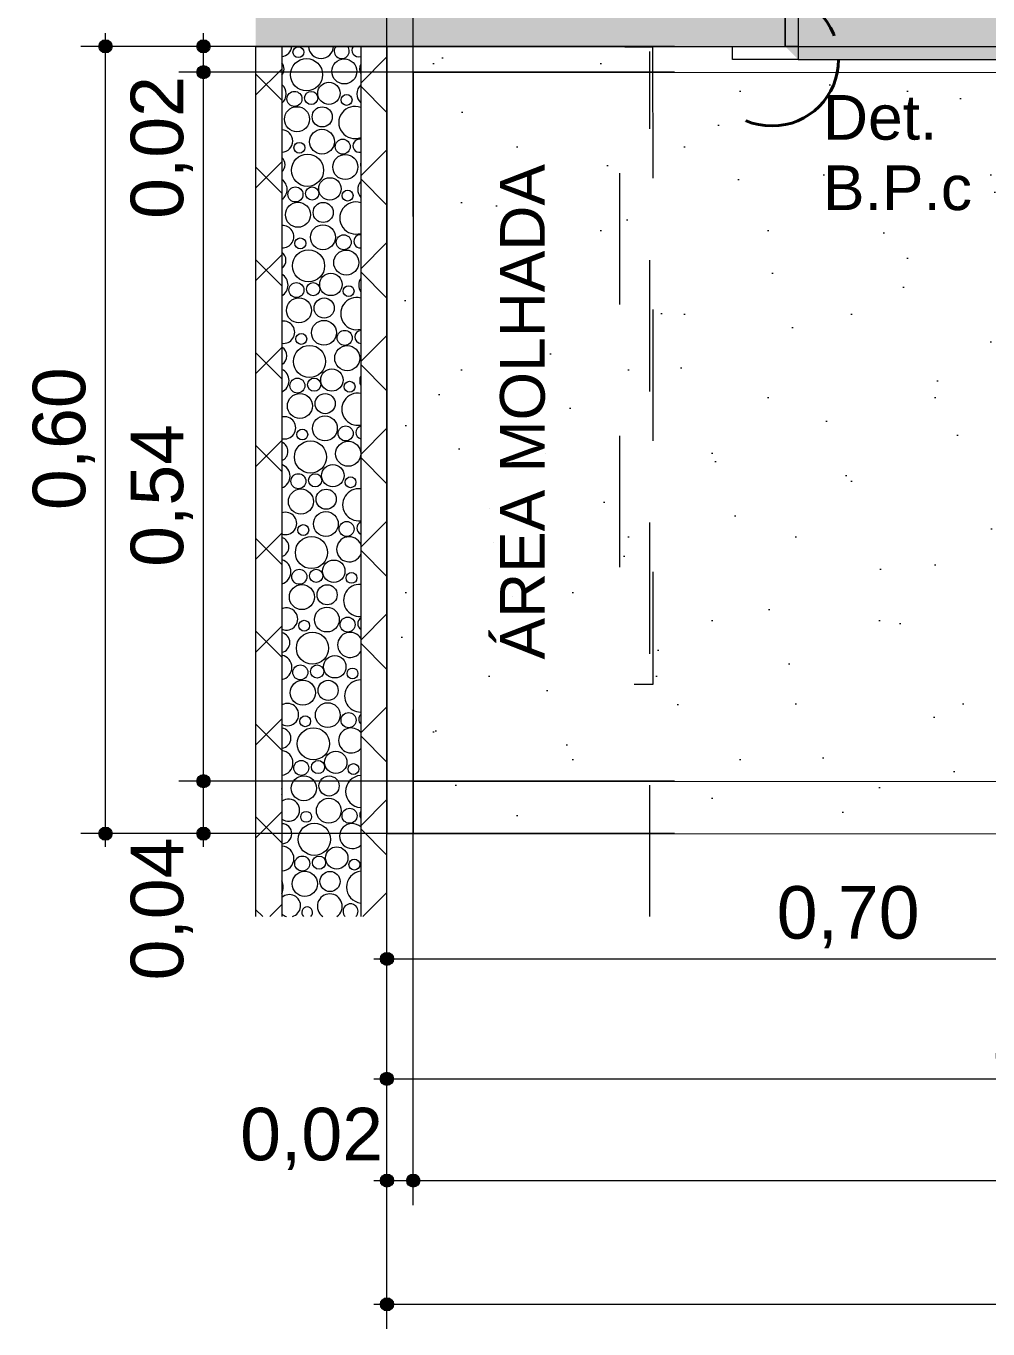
# Model space of a CAD drawing. Header units: metres. Extents: x -1.1 to 45.1, y -1 to 1.8.
# Drawn here: x 15.267 to 15.999, y -0.992 to 0.001 of the extents above; entities that cross this region are included whole.
import ezdxf

# ---------------------------------------------------------------- set-up
doc = ezdxf.new("R2010")
doc.units = ezdxf.units.M
doc.header["$MEASUREMENT"] = 0
doc.linetypes.add('Dashed', pattern=[0.028, 0.018, -0.01])
doc.linetypes.add('Double Dashed', pattern=[0.0325, 0.02, -0.005, 0.0025, -0.005])
for name, color, linetype, lineweight, true_color in [('0_Caneta_No__12', 7, 'Continuous', 0, 0x030303), ('COTAS DETALHAMENTO.EXEC_Caneta_No__167', 7, 'Continuous', 0, 0x0035d5), ('COTAS DETALHAMENTO.EXEC_Caneta_No__24', 7, 'Continuous', 40, 0x851f10), ('COTAS DETALHAMENTO.EXEC_Caneta_No__27', 7, 'Continuous', 0, 0xbd2d17), ('COTAS DETALHAMENTO.EXEC_Caneta_No__97', 7, 'Continuous', 13, 0x6b6b6b), ('EIXO HIDRÁULICO - Executivo.EXEC_Caneta_No__167', 7, 'Continuous', 0, 0x0035d5), ('LOUCAS-METAIS.ARQ_Caneta_No__13', 7, 'Continuous', 0, 0xaaaaaa), ('LOUCAS-METAIS.ARQ_Caneta_No__16', 7, 'Continuous', 0, 0xc9c9c9), ('PAREDE CONSTRUIR_Caneta_No__9', 7, 'Continuous', 9, 0x020202), ('PAREDE CONSTRUIR_Caneta_No__96', 7, 'Continuous', 0, 0xb6b6b6)]:
    doc.layers.add(name, color=color, linetype=linetype, lineweight=lineweight, true_color=true_color)
doc.layers.add('COTAS DETALHAMENTO.EXEC', color=7, linetype='Continuous')
for name, color, linetype, lineweight in [('PAREDE CONSTRUIR_Caneta_No__10', 7, 'Continuous', 5), ('PAREDE CONSTRUIR_Caneta_No__241', 7, 'Continuous', 13), ('PAREDE CONSTRUIR_Caneta_No__255', 255, 'Continuous', 0), ('PAREDE CONSTRUIR_Caneta_No__83', 84, 'Continuous', 0), ('PAREDE CONSTRUIR_Caneta_No__91', 255, 'Continuous', 0)]:
    doc.layers.add(name, color=color, linetype=linetype, lineweight=lineweight)
doc.styles.add('GENERATED_STYLE_1', font='arial.ttf')
doc.dimstyles.new('GENERATED_STYLE__20', dxfattribs={"dimtxt": 0.18, "dimasz": 0.03648, "dimexe": 0.18, "dimexo": 0.0625, "dimgap": 0, "dimtad": 0, "dimtih": 1, "dimtoh": 1, "dimdec": 4, "dimzin": 0, "dimdsep": 46, "dimcen": 0.09, "dimadec": 0, "dimazin": 0, "dimtfac": 1, "dimtdec": 4, "dimtmove": 0, "dimatfit": 3, "dimldrblk": 'ARROWHEAD_11', "dimfxl": 0, "dimtolj": 1, "dimtzin": 0, "dimarcsym": 0})
doc.dimstyles.new('GENERATED_STYLE__21', dxfattribs={"dimtxt": 0.04, "dimasz": 0.019, "dimexe": 0.18, "dimexo": 0.3585, "dimgap": 0, "dimtad": 1, "dimzin": 0, "dimdsep": 46, "dimtxsty": 'GENERATED_STYLE_1', "dimblk": 'ARROWHEAD_11', "dimblk1": 'ARROWHEAD_11', "dimblk2": 'ARROWHEAD_11', "dimcen": 0.09, "dimclrd": 256, "dimclre": 256, "dimclrt": 256, "dimadec": 0, "dimazin": 0, "dimtfac": 1, "dimtdec": 4, "dimtmove": 0, "dimatfit": 3, "dimfxl": 0, "dimtolj": 1, "dimtzin": 0, "dimarcsym": 0})
doc.dimstyles.new('GENERATED_STYLE__22', dxfattribs={"dimtxt": 0.04, "dimasz": 0.019, "dimexe": 0.18, "dimexo": 0.3585, "dimgap": 0, "dimtad": 1, "dimtih": 1, "dimtoh": 1, "dimzin": 0, "dimdsep": 46, "dimtxsty": 'GENERATED_STYLE_1', "dimblk": 'ARROWHEAD_11', "dimblk1": 'ARROWHEAD_11', "dimblk2": 'ARROWHEAD_11', "dimcen": 0.09, "dimclrd": 256, "dimclre": 256, "dimclrt": 256, "dimadec": 0, "dimazin": 0, "dimtfac": 1, "dimtdec": 4, "dimtmove": 0, "dimatfit": 3, "dimfxl": 0, "dimtolj": 1, "dimtzin": 0, "dimarcsym": 0})
doc.dimstyles.new('GENERATED_STYLE__23', dxfattribs={"dimtxt": 0.04, "dimasz": 0.019, "dimexe": 0.18, "dimexo": 0.1, "dimgap": 0, "dimtad": 1, "dimtih": 1, "dimtoh": 1, "dimzin": 0, "dimdsep": 46, "dimtxsty": 'GENERATED_STYLE_1', "dimblk": 'ARROWHEAD_11', "dimblk1": 'ARROWHEAD_11', "dimblk2": 'ARROWHEAD_11', "dimcen": 0.09, "dimclrd": 256, "dimclre": 256, "dimclrt": 256, "dimadec": 0, "dimazin": 0, "dimtfac": 1, "dimtdec": 4, "dimtmove": 0, "dimatfit": 3, "dimfxl": 0, "dimtolj": 1, "dimtzin": 0, "dimarcsym": 0})
pattern_1 = [(45, (16.616563, -0.715823), (-0.0353553, 0.0353553), []), (135, (16.616563, -0.715823), (0.0353553, 0.0353553), [])]
pattern_2 = [(45, (16.61656, -0.51582), (-0.0636396, 0.0636396), [0, -0.06, 0, -0.09]), (110, (16.81656, -0.51582), (0.0845723, 0.030782), [0, -0.044, 0, -0.076])]

# ---------------------------------------------------------------- blocks, each defined once
blk = doc.blocks.new('*X99', base_point=(16.61656, -0.71582))
at = {"layer": 'PAREDE CONSTRUIR_Caneta_No__96', "color": 253, "linetype": 'Continuous', "lineweight": 0, "true_color": 0xb6b6b6}
for centre, radius in [((15.47427, -0.01935), 0.00414), ((15.48051, -0.03648), 0.01224), ((15.50922, -0.03399), 0.00954), ((15.47129, -0.05492), 0.00572), ((15.48406, -0.05421), 0.00501), ((15.49753, -0.05066), 0.00851), ((15.51101, -0.05575), 0.00414), ((15.47322, -0.07039), 0.00954), ((15.49243, -0.06862), 0.00767), ((15.49223, -0.0875), 0.00946), ((15.47501, -0.09215), 0.00414), ((15.50803, -0.09132), 0.00572), ((15.48125, -0.10928), 0.01224), ((15.50997, -0.10679), 0.00954), ((15.49827, -0.12346), 0.00851), ((15.47203, -0.12772), 0.00572), ((15.4848, -0.12701), 0.00501), ((15.51175, -0.12855), 0.00414), ((15.47397, -0.14319), 0.00954), ((15.49317, -0.14142), 0.00767), ((15.49297, -0.1603), 0.00946), ((15.50878, -0.16412), 0.00572), ((15.47575, -0.16495), 0.00414), ((15.482, -0.18208), 0.01224), ((15.51071, -0.17959), 0.00954), ((15.49902, -0.19626), 0.00851), ((15.47278, -0.20052), 0.00572), ((15.48554, -0.19981), 0.00501), ((15.51249, -0.20135), 0.00414), ((15.47471, -0.21598), 0.00954), ((15.49391, -0.21422), 0.00767), ((15.49371, -0.23309), 0.00946), ((15.47649, -0.23774), 0.00414), ((15.50952, -0.23692), 0.00572), ((15.48274, -0.25488), 0.01224), ((15.51145, -0.25238), 0.00954), ((15.47352, -0.27331), 0.00572), ((15.48628, -0.27261), 0.00501), ((15.49976, -0.26906), 0.00851), ((15.51323, -0.27414), 0.00414), ((15.47545, -0.28878), 0.00954), ((15.49466, -0.28702), 0.00767), ((15.49445, -0.30589), 0.00946), ((15.47723, -0.31054), 0.00414), ((15.51026, -0.30971), 0.00572), ((15.48348, -0.32767), 0.01224), ((15.51219, -0.32518), 0.00954), ((15.5005, -0.34186), 0.00851), ((15.47426, -0.34611), 0.00572), ((15.48702, -0.3454), 0.00501), ((15.51397, -0.34694), 0.00414), ((15.47619, -0.36158), 0.00954), ((15.4954, -0.35982), 0.00767), ((15.49519, -0.37869), 0.00946), ((15.511, -0.38251), 0.00572), ((15.47797, -0.38334), 0.00414), ((15.48422, -0.40047), 0.01224), ((15.50124, -0.41466), 0.00851), ((15.475, -0.41891), 0.00572), ((15.48777, -0.4182), 0.00501), ((15.51471, -0.41974), 0.00414), ((15.47693, -0.43438), 0.00954), ((15.49614, -0.43262), 0.00767), ((15.49594, -0.45149), 0.00946), ((15.47871, -0.45614), 0.00414), ((15.51174, -0.45531), 0.00572), ((15.48496, -0.47327), 0.01224), ((15.47574, -0.49171), 0.00572), ((15.48851, -0.491), 0.00501), ((15.50198, -0.48745), 0.00851), ((15.51546, -0.49254), 0.00414), ((15.47767, -0.50718), 0.00954), ((15.49688, -0.50542), 0.00767), ((15.49668, -0.52429), 0.00946), ((15.47946, -0.52894), 0.00414), ((15.51248, -0.52811), 0.00572), ((15.4857, -0.54607), 0.01224), ((15.50272, -0.56025), 0.00851), ((15.47648, -0.56451), 0.00572), ((15.48925, -0.5638), 0.00501), ((15.5162, -0.56534), 0.00414), ((15.47842, -0.57998), 0.00954), ((15.49762, -0.57821), 0.00767), ((15.49742, -0.59709), 0.00946), ((15.51322, -0.60091), 0.00572), ((15.4802, -0.60174), 0.00414), ((15.48644, -0.61887), 0.01224), ((15.50346, -0.63305), 0.00851), ((15.47722, -0.63731), 0.00572), ((15.48999, -0.6366), 0.00501), ((15.51694, -0.63814), 0.00414), ((15.47916, -0.65278), 0.00954), ((15.49836, -0.65101), 0.00767)]:
    blk.add_circle(centre, radius, dxfattribs=at)
for centre, radius, start, end in [((15.46079, -0.01426), 0.00851, 276.28226, 355.78285), ((15.49149, -0.0147), 0.00946, 181.16442, 358.83558), ((15.50729, -0.01852), 0.00572, 140.59817, 39.40183), ((15.52006, -0.01781), 0.00501, 144.38675, 289.38382), ((15.45569, -0.03222), 0.00767, 321.84462, 38.15538), ((15.52843, -0.03222), 0.00767, 151.00286, 208.99714), ((15.45549, -0.0511), 0.00946, 311.22824, 48.77176), ((15.52823, -0.0511), 0.00946, 133.43794, 226.56206), ((15.51725, -0.07288), 0.01224, 68.59105, 291.40895), ((15.46153, -0.08706), 0.00851, 271.27747, 88.72253), ((15.5208, -0.09061), 0.00501, 79.39565, 280.60435), ((15.45643, -0.10502), 0.00767, 313.60426, 46.39574), ((15.52917, -0.10502), 0.00767, 166.24197, 193.75803), ((15.45623, -0.1239), 0.00946, 305.49909, 54.50091), ((15.52897, -0.1239), 0.00946, 139.99059, 220.00941), ((15.518, -0.14568), 0.01224, 72.27475, 287.72525), ((15.46227, -0.15986), 0.00851, 266.28243, 93.71757), ((15.52154, -0.16341), 0.00501, 87.92789, 272.07211), ((15.45717, -0.17782), 0.00767, 306.3708, 53.6292), ((15.45697, -0.19669), 0.00946, 300.15359, 59.84641), ((15.52971, -0.19669), 0.00946, 147.59799, 212.40201), ((15.51874, -0.21848), 0.01224, 75.88414, 284.11586), ((15.46302, -0.23266), 0.00851, 261.25884, 98.74116), ((15.52228, -0.23621), 0.00501, 96.41399, 263.58601), ((15.45791, -0.25062), 0.00767, 299.7584, 60.2416), ((15.45771, -0.26949), 0.00946, 295.08419, 64.91581), ((15.53045, -0.26949), 0.00946, 157.32098, 202.67902), ((15.51948, -0.29127), 0.01224, 79.43715, 280.56285), ((15.46376, -0.30546), 0.00851, 256.16637, 103.83363), ((15.52302, -0.309), 0.00501, 105.04516, 254.95484), ((15.45866, -0.32342), 0.00767, 293.55811, 66.44189), ((15.45845, -0.34229), 0.00946, 290.21716, 69.78284), ((15.52022, -0.36407), 0.01224, 82.94947, 277.05053), ((15.4645, -0.37826), 0.00851, 250.95954, 109.04046), ((15.52377, -0.3818), 0.00501, 114.04468, 245.95532), ((15.4594, -0.39622), 0.00767, 287.63873, 72.36127), ((15.51293, -0.39798), 0.00954, 22.89181, 337.10819), ((15.45919, -0.41509), 0.00946, 285.49825, 74.50175), ((15.52096, -0.43687), 0.01224, 86.43532, 273.56468), ((15.46524, -0.45106), 0.00851, 245.5834, 114.4166), ((15.52451, -0.4546), 0.00501, 123.7326, 236.2674), ((15.46014, -0.46902), 0.00767, 281.9085, 78.0915), ((15.51367, -0.47078), 0.00954, 32.48598, 327.51402), ((15.45994, -0.48789), 0.00946, 280.88502, 79.11498), ((15.5217, -0.50967), 0.01224, 89.90799, 270.09201), ((15.46598, -0.52385), 0.00851, 239.96686, 120.03314), ((15.52525, -0.5274), 0.00501, 134.68322, 225.31678), ((15.46088, -0.54181), 0.00767, 276.29713, 83.70287), ((15.51442, -0.54358), 0.00954, 40.02135, 319.97865), ((15.46068, -0.56069), 0.00946, 276.34232, 83.65768), ((15.52244, -0.58247), 0.01224, 93.38032, 266.61968), ((15.4497, -0.58247), 0.01224, 349.05035, 10.94965), ((15.46672, -0.59665), 0.00851, 234.01076, 125.98924), ((15.52599, -0.6002), 0.00501, 148.32663, 211.67337), ((15.46162, -0.61461), 0.00767, 270.746, 89.254), ((15.51516, -0.61638), 0.00954, 46.52115, 313.47885), ((15.46142, -0.63349), 0.00946, 271.8394, 88.1606), ((15.52319, -0.65527), 0.01224, 96.86515, 263.13485), ((15.45044, -0.65527), 0.01224, 337.10584, 22.89416), ((15.46746, -0.66945), 0.00851, 285.12241, 132.43597), ((15.49816, -0.66988), 0.00946, 304.66708, 235.33292), ((15.48094, -0.67454), 0.00414, 310.77897, 229.22103), ((15.51397, -0.67371), 0.00572, 316.15852, 223.84148), ((15.46746, -0.66945), 0.00851, 227.56403, 254.87759)]:
    blk.add_arc(centre, radius, start, end, dxfattribs=at)
blk = doc.blocks.new('*D103', base_point=(16.61656, -0.71582))
at = {"layer": 'COTAS DETALHAMENTO.EXEC_Caneta_No__27', "linetype": 'Continuous', "lineweight": 0, "true_color": 0xbd2d17}
for points in [[(15.53662, -0.80132), (15.537, -0.80323), (15.53808, -0.80485), (15.53971, -0.80594), (15.54162, -0.80632), (15.54353, -0.80594), (15.54516, -0.80485), (15.54624, -0.80323), (15.54662, -0.80132), (15.54624, -0.7994), (15.54516, -0.79778), (15.54353, -0.7967), (15.54162, -0.79632), (15.53971, -0.7967), (15.53808, -0.79778), (15.537, -0.7994)], [(16.56147, -0.80132), (16.56185, -0.80323), (16.56293, -0.80485), (16.56455, -0.80594), (16.56647, -0.80632), (16.56838, -0.80594), (16.57, -0.80485), (16.57109, -0.80323), (16.57147, -0.80132), (16.57109, -0.7994), (16.57, -0.79778), (16.56838, -0.7967), (16.56647, -0.79632), (16.56455, -0.7967), (16.56293, -0.79778), (16.56185, -0.7994)]]:
    blk.add_hatch(color=22, dxfattribs=at).paths.add_polyline_path(points)
at = {"layer": 'COTAS DETALHAMENTO.EXEC_Caneta_No__27', "color": 22, "linetype": 'Continuous', "lineweight": 0, "true_color": 0xbd2d17}
for p, q in [((15.54162, -0.79632), (15.54162, -0.44282)), ((16.56647, -0.79632), (16.56647, -0.44282)), ((15.53162, -0.80132), (15.53662, -0.80132)), ((15.54662, -0.80132), (16.56147, -0.80132)), ((16.57147, -0.80132), (16.57647, -0.80132)), ((15.54162, -0.82007), (15.54162, -0.80632)), ((16.56647, -0.82007), (16.56647, -0.80632))]:
    blk.add_line(p, q, dxfattribs=at)
for centre in [(15.54162, -0.80132), (16.56647, -0.80132)]:
    blk.add_circle(centre, 0.005, dxfattribs=at)
at = {"layer": 'COTAS DETALHAMENTO.EXEC_Caneta_No__27', "color": 22, "lineweight": 0, "true_color": 0xbd2d17, "insert": (16.00066, -0.79332), "char_height": 0.04, "attachment_point": 7, "style": 'GENERATED_STYLE_1'}
blk.add_mtext('\\A1;{\\pql;\\fArial|b0|i0|c0|p0;\\W1.000000;1,02}', dxfattribs=at)
blk = doc.blocks.new('ARROWHEAD_11')
at = {"color": 0, "linetype": 'Continuous', "lineweight": 0}
blk.add_line((0, 0), (-1, 0), dxfattribs=at)
at = {"color": 0, "linetype": 'Continuous', "lineweight": 0, "const_width": 0.25, "flags": 128}
blk.add_lwpolyline([(-0.125, 0, 1), (0.125, 0, 1)], format="xyb", close=True, dxfattribs=at)
blk = doc.blocks.new('*D104', base_point=(16.61656, -0.71582))
at = {"layer": 'COTAS DETALHAMENTO.EXEC_Caneta_No__27', "linetype": 'Continuous', "lineweight": 0, "true_color": 0xbd2d17}
for points in [[(15.53672, 0.21401), (15.5371, 0.2121), (15.53819, 0.21047), (15.53981, 0.20939), (15.54172, 0.20901), (15.54364, 0.20939), (15.54526, 0.21047), (15.54634, 0.2121), (15.54672, 0.21401), (15.54634, 0.21592), (15.54526, 0.21755), (15.54364, 0.21863), (15.54172, 0.21901), (15.53981, 0.21863), (15.53819, 0.21755), (15.5371, 0.21592)], [(15.55672, 0.21401), (15.5571, 0.2121), (15.55819, 0.21047), (15.55981, 0.20939), (15.56172, 0.20901), (15.56364, 0.20939), (15.56526, 0.21047), (15.56634, 0.2121), (15.56672, 0.21401), (15.56634, 0.21592), (15.56526, 0.21755), (15.56364, 0.21863), (15.56172, 0.21901), (15.55981, 0.21863), (15.55819, 0.21755), (15.5571, 0.21592)]]:
    blk.add_hatch(color=22, dxfattribs=at).paths.add_polyline_path(points)
at = {"layer": 'COTAS DETALHAMENTO.EXEC_Caneta_No__27', "color": 22, "linetype": 'Continuous', "lineweight": 0, "true_color": 0xbd2d17}
for p, q in [((15.54172, 0.21901), (15.54172, 0.23276)), ((15.56172, 0.21901), (15.56172, 0.23276)), ((15.53172, 0.21401), (15.53672, 0.21401)), ((15.54172, -0.14449), (15.54172, 0.20901)), ((15.54672, 0.21401), (15.55672, 0.21401)), ((15.56172, -0.14449), (15.56172, 0.20901))]:
    blk.add_line(p, q, dxfattribs=at)
for centre in [(15.54172, 0.21401), (15.56172, 0.21401)]:
    blk.add_circle(centre, 0.005, dxfattribs=at)
at = {"layer": 'COTAS DETALHAMENTO.EXEC_Caneta_No__27', "color": 22, "lineweight": 0, "true_color": 0xbd2d17, "insert": (15.42995, 0.22201), "char_height": 0.04, "attachment_point": 7, "style": 'GENERATED_STYLE_1'}
blk.add_mtext('\\A1;{\\pql;\\fArial|b0|i0|c0|p0;\\W1.000000;0,02}', dxfattribs=at)
blk = doc.blocks.new('*D105', base_point=(16.61656, -0.71582))
at = {"layer": 'COTAS DETALHAMENTO.EXEC_Caneta_No__27', "linetype": 'Continuous', "lineweight": 0, "true_color": 0xbd2d17}
for points in [[(15.55672, 0.21401), (15.5571, 0.2121), (15.55819, 0.21047), (15.55981, 0.20939), (15.56172, 0.20901), (15.56364, 0.20939), (15.56526, 0.21047), (15.56634, 0.2121), (15.56672, 0.21401), (15.56634, 0.21592), (15.56526, 0.21755), (15.56364, 0.21863), (15.56172, 0.21901), (15.55981, 0.21863), (15.55819, 0.21755), (15.5571, 0.21592)], [(17.56633, 0.21401), (17.56671, 0.2121), (17.56779, 0.21047), (17.56941, 0.20939), (17.57133, 0.20901), (17.57324, 0.20939), (17.57486, 0.21047), (17.57594, 0.2121), (17.57633, 0.21401), (17.57594, 0.21592), (17.57486, 0.21755), (17.57324, 0.21863), (17.57133, 0.21901), (17.56941, 0.21863), (17.56779, 0.21755), (17.56671, 0.21592)]]:
    blk.add_hatch(color=22, dxfattribs=at).paths.add_polyline_path(points)
at = {"layer": 'COTAS DETALHAMENTO.EXEC_Caneta_No__27', "color": 22, "linetype": 'Continuous', "lineweight": 0, "true_color": 0xbd2d17}
for p, q in [((15.56172, 0.21901), (15.56172, 0.23276)), ((17.57133, 0.21901), (17.57133, 0.23276)), ((15.56172, -0.14449), (15.56172, 0.20901)), ((15.56672, 0.21401), (17.56633, 0.21401)), ((17.57133, -0.14449), (17.57133, 0.20901))]:
    blk.add_line(p, q, dxfattribs=at)
for centre in [(15.56172, 0.21401), (17.57133, 0.21401)]:
    blk.add_circle(centre, 0.005, dxfattribs=at)
at = {"layer": 'COTAS DETALHAMENTO.EXEC_Caneta_No__27', "color": 22, "lineweight": 0, "true_color": 0xbd2d17, "char_height": 0.04, "attachment_point": 7, "style": 'GENERATED_STYLE_1'}
for s, insert in [('\\A1;{\\pql;\\fArial|b0|i0|c0|p0;\\W1.000000;2,01}', (16.45976, 0.22201)), ('\\A1;{\\pql;\\fArial|b0|i0|c0|p0;\\W1.000000;0,02}', (17.45956, 0.22201))]:
    blk.add_mtext(s, dxfattribs=dict(at, insert=insert))
blk = doc.blocks.new('*D107', base_point=(16.61656, -0.71582))
at = {"layer": 'COTAS DETALHAMENTO.EXEC_Caneta_No__27', "linetype": 'Continuous', "lineweight": 0, "true_color": 0xbd2d17}
for points in [[(15.53672, 0.28563), (15.5371, 0.28371), (15.53819, 0.28209), (15.53981, 0.28101), (15.54172, 0.28063), (15.54364, 0.28101), (15.54526, 0.28209), (15.54634, 0.28371), (15.54672, 0.28563), (15.54634, 0.28754), (15.54526, 0.28916), (15.54364, 0.29025), (15.54172, 0.29063), (15.53981, 0.29025), (15.53819, 0.28916), (15.5371, 0.28754)], [(17.5864, 0.28563), (17.58678, 0.28371), (17.58787, 0.28209), (17.58949, 0.28101), (17.5914, 0.28063), (17.59332, 0.28101), (17.59494, 0.28209), (17.59602, 0.28371), (17.5964, 0.28563), (17.59602, 0.28754), (17.59494, 0.28916), (17.59332, 0.29025), (17.5914, 0.29063), (17.58949, 0.29025), (17.58787, 0.28916), (17.58678, 0.28754)]]:
    blk.add_hatch(color=22, dxfattribs=at).paths.add_polyline_path(points)
at = {"layer": 'COTAS DETALHAMENTO.EXEC_Caneta_No__27', "color": 22, "linetype": 'Continuous', "lineweight": 0, "true_color": 0xbd2d17}
for p, q in [((15.54172, 0.29063), (15.54172, 0.30438)), ((17.5914, 0.29063), (17.5914, 0.30438)), ((15.53172, 0.28563), (15.53672, 0.28563)), ((15.54172, -0.07287), (15.54172, 0.28063)), ((15.54672, 0.28563), (17.5864, 0.28563)), ((17.5914, -0.07287), (17.5914, 0.28063)), ((17.5964, 0.28563), (17.6014, 0.28563))]:
    blk.add_line(p, q, dxfattribs=at)
for centre in [(15.54172, 0.28563), (17.5914, 0.28563)]:
    blk.add_circle(centre, 0.005, dxfattribs=at)
at = {"layer": 'COTAS DETALHAMENTO.EXEC_Caneta_No__27', "color": 22, "lineweight": 0, "true_color": 0xbd2d17, "insert": (16.51318, 0.29363), "char_height": 0.04, "attachment_point": 7, "style": 'GENERATED_STYLE_1'}
blk.add_mtext('\\A1;{\\pql;\\fArial|b0|i0|c0|p0;\\W1.000000;2,05}', dxfattribs=at)
blk = doc.blocks.new('*D108', base_point=(16.61656, -0.71582))
at = {"layer": 'COTAS DETALHAMENTO.EXEC_Caneta_No__27', "linetype": 'Continuous', "lineweight": 0, "true_color": 0xbd2d17}
for points in [[(15.39703, -0.57454), (15.39741, -0.57645), (15.39849, -0.57808), (15.40012, -0.57916), (15.40203, -0.57954), (15.40394, -0.57916), (15.40556, -0.57808), (15.40665, -0.57645), (15.40703, -0.57454), (15.40665, -0.57263), (15.40556, -0.571), (15.40394, -0.56992), (15.40203, -0.56954), (15.40012, -0.56992), (15.39849, -0.571), (15.39741, -0.57263)], [(15.39703, -0.61454), (15.39741, -0.61645), (15.39849, -0.61808), (15.40012, -0.61916), (15.40203, -0.61954), (15.40394, -0.61916), (15.40556, -0.61808), (15.40665, -0.61645), (15.40703, -0.61454), (15.40665, -0.61263), (15.40556, -0.611), (15.40394, -0.60992), (15.40203, -0.60954), (15.40012, -0.60992), (15.39849, -0.611), (15.39741, -0.61263)]]:
    blk.add_hatch(color=22, dxfattribs=at).paths.add_polyline_path(points)
at = {"layer": 'COTAS DETALHAMENTO.EXEC_Caneta_No__27', "color": 22, "linetype": 'Continuous', "lineweight": 0, "true_color": 0xbd2d17}
for p, q in [((15.39703, -0.57454), (15.38328, -0.57454)), ((15.76053, -0.57454), (15.40703, -0.57454)), ((15.40203, -0.60954), (15.40203, -0.57954)), ((15.39703, -0.61454), (15.38328, -0.61454)), ((15.76053, -0.61454), (15.40703, -0.61454)), ((15.40203, -0.62454), (15.40203, -0.61954))]:
    blk.add_line(p, q, dxfattribs=at)
for centre in [(15.40203, -0.57454), (15.40203, -0.61454)]:
    blk.add_circle(centre, 0.005, dxfattribs=at)
at = {"layer": 'COTAS DETALHAMENTO.EXEC_Caneta_No__27', "color": 22, "lineweight": 0, "true_color": 0xbd2d17, "insert": (15.39403, -0.72631), "char_height": 0.04, "attachment_point": 7, "rotation": 90, "style": 'GENERATED_STYLE_1'}
blk.add_mtext('\\A1;{\\pql;\\fArial|b0|i0|c0|p0;\\W1.000000;0,04}', dxfattribs=at)
blk = doc.blocks.new('*D109', base_point=(16.61656, -0.71582))
at = {"layer": 'COTAS DETALHAMENTO.EXEC_Caneta_No__27', "linetype": 'Continuous', "lineweight": 0, "true_color": 0xbd2d17}
for points in [[(15.39703, -0.03454), (15.39741, -0.03645), (15.39849, -0.03808), (15.40012, -0.03916), (15.40203, -0.03954), (15.40394, -0.03916), (15.40556, -0.03808), (15.40665, -0.03645), (15.40703, -0.03454), (15.40665, -0.03263), (15.40556, -0.031), (15.40394, -0.02992), (15.40203, -0.02954), (15.40012, -0.02992), (15.39849, -0.031), (15.39741, -0.03263)], [(15.39703, -0.57454), (15.39741, -0.57645), (15.39849, -0.57808), (15.40012, -0.57916), (15.40203, -0.57954), (15.40394, -0.57916), (15.40556, -0.57808), (15.40665, -0.57645), (15.40703, -0.57454), (15.40665, -0.57263), (15.40556, -0.571), (15.40394, -0.56992), (15.40203, -0.56954), (15.40012, -0.56992), (15.39849, -0.571), (15.39741, -0.57263)]]:
    blk.add_hatch(color=22, dxfattribs=at).paths.add_polyline_path(points)
at = {"layer": 'COTAS DETALHAMENTO.EXEC_Caneta_No__27', "color": 22, "linetype": 'Continuous', "lineweight": 0, "true_color": 0xbd2d17}
for p, q in [((15.39703, -0.03454), (15.38328, -0.03454)), ((15.40203, -0.56954), (15.40203, -0.03954)), ((15.76053, -0.03454), (15.40703, -0.03454)), ((15.39703, -0.57454), (15.38328, -0.57454)), ((15.76053, -0.57454), (15.40703, -0.57454))]:
    blk.add_line(p, q, dxfattribs=at)
for centre in [(15.40203, -0.03454), (15.40203, -0.57454)]:
    blk.add_circle(centre, 0.005, dxfattribs=at)
at = {"layer": 'COTAS DETALHAMENTO.EXEC_Caneta_No__27', "color": 22, "lineweight": 0, "true_color": 0xbd2d17, "char_height": 0.04, "attachment_point": 7, "rotation": 90, "style": 'GENERATED_STYLE_1'}
for s, insert in [('\\A1;{\\pql;\\fArial|b0|i0|c0|p0;\\W1.000000;0,02}', (15.39403, -0.14631)), ('\\A1;{\\pql;\\fArial|b0|i0|c0|p0;\\W1.000000;0,54}', (15.39403, -0.41131))]:
    blk.add_mtext(s, dxfattribs=dict(at, insert=insert))
blk = doc.blocks.new('*D110', base_point=(16.61656, -0.71582))
at = {"layer": 'COTAS DETALHAMENTO.EXEC_Caneta_No__27', "linetype": 'Continuous', "lineweight": 0, "true_color": 0xbd2d17}
for points in [[(15.39703, -0.01489), (15.39741, -0.0168), (15.39849, -0.01843), (15.40012, -0.01951), (15.40203, -0.01989), (15.40394, -0.01951), (15.40556, -0.01843), (15.40665, -0.0168), (15.40703, -0.01489), (15.40665, -0.01298), (15.40556, -0.01135), (15.40394, -0.01027), (15.40203, -0.00989), (15.40012, -0.01027), (15.39849, -0.01135), (15.39741, -0.01298)], [(15.39703, -0.03454), (15.39741, -0.03645), (15.39849, -0.03808), (15.40012, -0.03916), (15.40203, -0.03954), (15.40394, -0.03916), (15.40556, -0.03808), (15.40665, -0.03645), (15.40703, -0.03454), (15.40665, -0.03263), (15.40556, -0.031), (15.40394, -0.02992), (15.40203, -0.02954), (15.40012, -0.02992), (15.39849, -0.031), (15.39741, -0.03263)]]:
    blk.add_hatch(color=22, dxfattribs=at).paths.add_polyline_path(points)
at = {"layer": 'COTAS DETALHAMENTO.EXEC_Caneta_No__27', "color": 22, "linetype": 'Continuous', "lineweight": 0, "true_color": 0xbd2d17}
for p, q in [((15.40203, -0.00989), (15.40203, -0.00489)), ((15.39703, -0.01489), (15.38328, -0.01489)), ((15.76053, -0.01489), (15.40703, -0.01489)), ((15.40203, -0.02954), (15.40203, -0.01989)), ((15.39703, -0.03454), (15.38328, -0.03454)), ((15.76053, -0.03454), (15.40703, -0.03454))]:
    blk.add_line(p, q, dxfattribs=at)
for centre in [(15.40203, -0.01489), (15.40203, -0.03454)]:
    blk.add_circle(centre, 0.005, dxfattribs=at)
blk = doc.blocks.new('*D111', base_point=(16.61656, -0.71582))
at = {"layer": 'COTAS DETALHAMENTO.EXEC_Caneta_No__27', "linetype": 'Continuous', "lineweight": 0, "true_color": 0xbd2d17}
for points in [[(15.3225, -0.01489), (15.32288, -0.0168), (15.32396, -0.01843), (15.32559, -0.01951), (15.3275, -0.01989), (15.32941, -0.01951), (15.33104, -0.01843), (15.33212, -0.0168), (15.3325, -0.01489), (15.33212, -0.01298), (15.33104, -0.01135), (15.32941, -0.01027), (15.3275, -0.00989), (15.32559, -0.01027), (15.32396, -0.01135), (15.32288, -0.01298)], [(15.3225, -0.61454), (15.32288, -0.61645), (15.32396, -0.61808), (15.32559, -0.61916), (15.3275, -0.61954), (15.32941, -0.61916), (15.33104, -0.61808), (15.33212, -0.61645), (15.3325, -0.61454), (15.33212, -0.61263), (15.33104, -0.611), (15.32941, -0.60992), (15.3275, -0.60954), (15.32559, -0.60992), (15.32396, -0.611), (15.32288, -0.61263)]]:
    blk.add_hatch(color=22, dxfattribs=at).paths.add_polyline_path(points)
at = {"layer": 'COTAS DETALHAMENTO.EXEC_Caneta_No__27', "color": 22, "linetype": 'Continuous', "lineweight": 0, "true_color": 0xbd2d17}
for p, q in [((15.3275, -0.00989), (15.3275, -0.00489)), ((15.3225, -0.01489), (15.30875, -0.01489)), ((15.686, -0.01489), (15.3325, -0.01489)), ((15.3275, -0.60954), (15.3275, -0.01989)), ((15.3225, -0.61454), (15.30875, -0.61454)), ((15.686, -0.61454), (15.3325, -0.61454)), ((15.3275, -0.62454), (15.3275, -0.61954))]:
    blk.add_line(p, q, dxfattribs=at)
for centre in [(15.3275, -0.01489), (15.3275, -0.61454)]:
    blk.add_circle(centre, 0.005, dxfattribs=at)
at = {"layer": 'COTAS DETALHAMENTO.EXEC_Caneta_No__27', "color": 22, "lineweight": 0, "true_color": 0xbd2d17, "insert": (15.3195, -0.3681), "char_height": 0.04, "attachment_point": 7, "rotation": 90, "style": 'GENERATED_STYLE_1'}
blk.add_mtext('\\A1;{\\pql;\\fArial|b0|i0|c0|p0;\\W1.000000;0,60}', dxfattribs=at)
blk = doc.blocks.new('*D112', base_point=(16.61656, -0.71582))
at = {"layer": 'COTAS DETALHAMENTO.EXEC_Caneta_No__27', "linetype": 'Continuous', "lineweight": 0, "true_color": 0xbd2d17}
for points in [[(15.53672, -0.97303), (15.5371, -0.97494), (15.53819, -0.97656), (15.53981, -0.97765), (15.54172, -0.97803), (15.54364, -0.97765), (15.54526, -0.97656), (15.54634, -0.97494), (15.54672, -0.97303), (15.54634, -0.97111), (15.54526, -0.96949), (15.54364, -0.96841), (15.54172, -0.96803), (15.53981, -0.96841), (15.53819, -0.96949), (15.5371, -0.97111)], [(17.5863, -0.97303), (17.58668, -0.97494), (17.58777, -0.97656), (17.58939, -0.97765), (17.5913, -0.97803), (17.59321, -0.97765), (17.59484, -0.97656), (17.59592, -0.97494), (17.5963, -0.97303), (17.59592, -0.97111), (17.59484, -0.96949), (17.59321, -0.96841), (17.5913, -0.96803), (17.58939, -0.96841), (17.58777, -0.96949), (17.58668, -0.97111)]]:
    blk.add_hatch(color=22, dxfattribs=at).paths.add_polyline_path(points)
at = {"layer": 'COTAS DETALHAMENTO.EXEC_Caneta_No__27', "color": 22, "linetype": 'Continuous', "lineweight": 0, "true_color": 0xbd2d17}
for p, q in [((15.54172, -0.96803), (15.54172, -0.61453)), ((17.5913, -0.96803), (17.5913, -0.61453)), ((15.53172, -0.97303), (15.53672, -0.97303)), ((15.54172, -0.99178), (15.54172, -0.97803)), ((15.54672, -0.97303), (17.5863, -0.97303)), ((17.5913, -0.99178), (17.5913, -0.97803)), ((17.5963, -0.97303), (17.6013, -0.97303))]:
    blk.add_line(p, q, dxfattribs=at)
for centre in [(15.54172, -0.97303), (17.5913, -0.97303)]:
    blk.add_circle(centre, 0.005, dxfattribs=at)
at = {"layer": 'COTAS DETALHAMENTO.EXEC_Caneta_No__27', "color": 22, "lineweight": 0, "true_color": 0xbd2d17, "insert": (16.51313, -0.96503), "char_height": 0.04, "attachment_point": 7, "style": 'GENERATED_STYLE_1'}
blk.add_mtext('\\A1;{\\pql;\\fArial|b0|i0|c0|p0;\\W1.000000;2,05}', dxfattribs=at)
blk = doc.blocks.new('*D113', base_point=(16.61656, -0.71582))
at = {"layer": 'COTAS DETALHAMENTO.EXEC_Caneta_No__27', "linetype": 'Continuous', "lineweight": 0, "true_color": 0xbd2d17}
for points in [[(15.53672, -0.87879), (15.5371, -0.88071), (15.53819, -0.88233), (15.53981, -0.88341), (15.54172, -0.88379), (15.54364, -0.88341), (15.54526, -0.88233), (15.54634, -0.88071), (15.54672, -0.87879), (15.54634, -0.87688), (15.54526, -0.87526), (15.54364, -0.87417), (15.54172, -0.87379), (15.53981, -0.87417), (15.53819, -0.87526), (15.5371, -0.87688)], [(15.55672, -0.87879), (15.5571, -0.88071), (15.55819, -0.88233), (15.55981, -0.88341), (15.56172, -0.88379), (15.56364, -0.88341), (15.56526, -0.88233), (15.56634, -0.88071), (15.56672, -0.87879), (15.56634, -0.87688), (15.56526, -0.87526), (15.56364, -0.87417), (15.56172, -0.87379), (15.55981, -0.87417), (15.55819, -0.87526), (15.5571, -0.87688)]]:
    blk.add_hatch(color=22, dxfattribs=at).paths.add_polyline_path(points)
at = {"layer": 'COTAS DETALHAMENTO.EXEC_Caneta_No__27', "color": 22, "linetype": 'Continuous', "lineweight": 0, "true_color": 0xbd2d17}
for p, q in [((15.54172, -0.87379), (15.54172, -0.52029)), ((15.56172, -0.87379), (15.56172, -0.52029)), ((15.53172, -0.87879), (15.53672, -0.87879)), ((15.54672, -0.87879), (15.55672, -0.87879)), ((15.54172, -0.89754), (15.54172, -0.88379)), ((15.56172, -0.89754), (15.56172, -0.88379))]:
    blk.add_line(p, q, dxfattribs=at)
for centre in [(15.54172, -0.87879), (15.56172, -0.87879)]:
    blk.add_circle(centre, 0.005, dxfattribs=at)
at = {"layer": 'COTAS DETALHAMENTO.EXEC_Caneta_No__27', "color": 22, "lineweight": 0, "true_color": 0xbd2d17, "insert": (15.42995, -0.87079), "char_height": 0.04, "attachment_point": 7, "style": 'GENERATED_STYLE_1'}
blk.add_mtext('\\A1;{\\pql;\\fArial|b0|i0|c0|p0;\\W1.000000;0,02}', dxfattribs=at)
blk = doc.blocks.new('*D114', base_point=(16.61656, -0.71582))
at = {"layer": 'COTAS DETALHAMENTO.EXEC_Caneta_No__27', "linetype": 'Continuous', "lineweight": 0, "true_color": 0xbd2d17}
for points in [[(15.55672, -0.87879), (15.5571, -0.88071), (15.55819, -0.88233), (15.55981, -0.88341), (15.56172, -0.88379), (15.56364, -0.88341), (15.56526, -0.88233), (15.56634, -0.88071), (15.56672, -0.87879), (15.56634, -0.87688), (15.56526, -0.87526), (15.56364, -0.87417), (15.56172, -0.87379), (15.55981, -0.87417), (15.55819, -0.87526), (15.5571, -0.87688)], [(17.56631, -0.87879), (17.56669, -0.88071), (17.56777, -0.88233), (17.5694, -0.88341), (17.57131, -0.88379), (17.57322, -0.88341), (17.57485, -0.88233), (17.57593, -0.88071), (17.57631, -0.87879), (17.57593, -0.87688), (17.57485, -0.87526), (17.57322, -0.87417), (17.57131, -0.87379), (17.5694, -0.87417), (17.56777, -0.87526), (17.56669, -0.87688)]]:
    blk.add_hatch(color=22, dxfattribs=at).paths.add_polyline_path(points)
at = {"layer": 'COTAS DETALHAMENTO.EXEC_Caneta_No__27', "color": 22, "linetype": 'Continuous', "lineweight": 0, "true_color": 0xbd2d17}
for p, q in [((15.56172, -0.87379), (15.56172, -0.52029)), ((17.57131, -0.87379), (17.57131, -0.52029)), ((15.56672, -0.87879), (17.56631, -0.87879)), ((15.56172, -0.89754), (15.56172, -0.88379)), ((17.57131, -0.89754), (17.57131, -0.88379))]:
    blk.add_line(p, q, dxfattribs=at)
blk.add_circle((15.56172, -0.87879), 0.005, dxfattribs=at)
at = {"layer": 'COTAS DETALHAMENTO.EXEC_Caneta_No__27', "color": 22, "lineweight": 0, "true_color": 0xbd2d17, "char_height": 0.04, "attachment_point": 7, "style": 'GENERATED_STYLE_1'}
for s, insert in [('\\A1;{\\pql;\\fArial|b0|i0|c0|p0;\\W1.000000;2,01}', (16.45975, -0.87079)), ('\\A1;{\\pql;\\fArial|b0|i0|c0|p0;\\W1.000000;0,02}', (17.45954, -0.87079))]:
    blk.add_mtext(s, dxfattribs=dict(at, insert=insert))
blk = doc.blocks.new('*D116', base_point=(16.61656, -0.71582))
at = {"layer": 'COTAS DETALHAMENTO.EXEC_Caneta_No__167', "linetype": 'Continuous', "lineweight": 0, "true_color": 0x0035d5}
for points in [[(15.53672, -0.70994), (15.5371, -0.71185), (15.53819, -0.71348), (15.53981, -0.71456), (15.54172, -0.71494), (15.54364, -0.71456), (15.54526, -0.71348), (15.54634, -0.71185), (15.54672, -0.70994), (15.54634, -0.70803), (15.54526, -0.70641), (15.54364, -0.70532), (15.54172, -0.70494), (15.53981, -0.70532), (15.53819, -0.70641), (15.5371, -0.70803)], [(16.23672, -0.70994), (16.2371, -0.71185), (16.23819, -0.71348), (16.23981, -0.71456), (16.24172, -0.71494), (16.24364, -0.71456), (16.24526, -0.71348), (16.24634, -0.71185), (16.24672, -0.70994), (16.24634, -0.70803), (16.24526, -0.70641), (16.24364, -0.70532), (16.24172, -0.70494), (16.23981, -0.70532), (16.23819, -0.70641), (16.2371, -0.70803)]]:
    blk.add_hatch(color=162, dxfattribs=at).paths.add_polyline_path(points)
at = {"layer": 'COTAS DETALHAMENTO.EXEC_Caneta_No__167', "color": 162, "linetype": 'Continuous', "lineweight": 0, "true_color": 0x0035d5}
for p, q in [((15.54172, -0.70494), (15.54172, -0.60994)), ((16.24172, -0.70494), (16.24172, -0.60994)), ((15.53172, -0.70994), (15.53672, -0.70994)), ((15.54672, -0.70994), (16.23672, -0.70994)), ((16.24672, -0.70994), (16.25172, -0.70994)), ((15.54172, -0.72869), (15.54172, -0.71494)), ((16.24172, -0.72869), (16.24172, -0.71494))]:
    blk.add_line(p, q, dxfattribs=at)
for centre in [(15.54172, -0.70994), (16.24172, -0.70994)]:
    blk.add_circle(centre, 0.005, dxfattribs=at)
at = {"layer": 'COTAS DETALHAMENTO.EXEC_Caneta_No__167', "color": 162, "lineweight": 0, "true_color": 0x0035d5, "insert": (15.83834, -0.70194), "char_height": 0.04, "attachment_point": 7, "style": 'GENERATED_STYLE_1'}
blk.add_mtext('\\A1;{\\pql;\\fArial|b0|i0|c0|p0;\\W1.000000;0,70}', dxfattribs=at)

msp = doc.modelspace()

# ---------------------------------------------------------------- hatches: boundary and pattern name
at = {"layer": 'LOUCAS-METAIS.ARQ_Caneta_No__16', "linetype": 'Continuous', "lineweight": 0, "true_color": 0xc9c9c9}
h = msp.add_hatch(dxfattribs=at)
h.set_pattern_fill('Haie_OD_LEGENDA_0009', color=9, style=0, pattern_type=2)
h.set_pattern_definition(pattern_2)
h.paths.add_polyline_path([(15.56162, -0.61454), (15.56172, -0.01489), (15.54172, -0.01489), (15.54162, -0.61454)])
h = msp.add_hatch(dxfattribs=at)
h.set_pattern_fill('Haie_OD_LEGENDA_0009', color=9, style=0, pattern_type=2)
h.set_pattern_definition(pattern_2)
h.paths.add_polyline_path([(16.56656, -0.03472), (16.56656, -0.01489), (15.56172, -0.01489), (15.56172, -0.03454)])
h = msp.add_hatch(dxfattribs=at)
h.set_pattern_fill('Haie_OD_LEGENDA_0009', color=9, style=0, pattern_type=2)
h.set_pattern_definition(pattern_2)
h.paths.add_polyline_path([(15.56172, -0.03454), (15.56163, -0.57454), (16.56647, -0.57472), (16.56656, -0.03472)])
h = msp.add_hatch(dxfattribs=at)
h.set_pattern_fill('Haie_OD_LEGENDA_0009', color=9, style=0, pattern_type=2)
h.set_pattern_definition(pattern_2)
h.paths.add_polyline_path([(15.56163, -0.57454), (15.56162, -0.61454), (16.56646, -0.61472), (16.56647, -0.57472)])
at = {"layer": 'PAREDE CONSTRUIR_Caneta_No__255', "linetype": 'Continuous', "lineweight": 0}
msp.add_hatch(color=255, dxfattribs=at).paths.add_polyline_path([(15.8448, 0.03511), (15.8448, -0.01489), (15.8548, -0.02489), (17.3348, -0.02489), (17.3448, -0.01489), (17.3448, 0.03511)])
at = {"layer": 'PAREDE CONSTRUIR_Caneta_No__83', "linetype": 'Continuous', "lineweight": 0}
h = msp.add_hatch(dxfattribs=at)
h.set_pattern_fill('Placomur_0009', color=84, style=0, pattern_type=2)
h.set_pattern_definition(pattern_1)
h.paths.add_polyline_path([(15.44172, -0.01489), (15.44172, -0.67767), (15.46172, -0.67767), (15.46172, -0.01489)])
h = msp.add_hatch(dxfattribs=at)
h.set_pattern_fill('Placomur_0009', color=84, style=0, pattern_type=2)
h.set_pattern_definition(pattern_1)
h.paths.add_polyline_path([(15.52172, -0.67767), (15.54172, -0.67767), (15.54172, -0.01489), (15.52172, -0.01489)])
at = {"layer": 'PAREDE CONSTRUIR_Caneta_No__91', "linetype": 'Continuous', "lineweight": 0}
msp.add_hatch(color=255, dxfattribs=at).paths.add_polyline_path([(15.8448, 0.01511), (15.44172, 0.01511), (15.44172, -0.01489), (15.8448, -0.01489)])

# ---------------------------------------------------------------- linework, layer by layer
at = {"layer": 'COTAS DETALHAMENTO.EXEC_Caneta_No__24', "color": 26, "linetype": 'Double Dashed', "lineweight": 40, "ltscale": 4, "true_color": 0x851f10}
msp.add_circle((15.8348, -0.02489), 0.05067, dxfattribs=at)
at = {"layer": 'COTAS DETALHAMENTO.EXEC_Caneta_No__97', "color": 251, "linetype": 'Dashed', "lineweight": 13, "true_color": 0x6b6b6b, "flags": 128}
msp.add_lwpolyline([(15.74393, -0.01524), (15.74409, -0.50089), (15.71909, -0.50089), (15.71893, -0.01525)], close=True, dxfattribs=at)
at = {"layer": 'EIXO HIDRÁULICO - Executivo.EXEC_Caneta_No__167', "color": 162, "linetype": 'Dashed', "lineweight": 0, "true_color": 0x0035d5}
msp.add_line((15.74172, -0.67767), (15.74172, -0.01889), dxfattribs=at)
at = {"layer": 'LOUCAS-METAIS.ARQ_Caneta_No__13', "color": 253, "linetype": 'Continuous', "lineweight": 0, "true_color": 0xaaaaaa, "flags": 128}
for points in [[(15.54172, -0.01489), (15.54162, -0.61454)], [(15.54172, -0.01489), (15.56172, -0.01489), (16.56656, -0.01489)], [(15.56172, -0.03454), (15.56162, -0.61454)], [(15.56172, -0.03454), (16.56656, -0.03472)], [(15.56163, -0.57454), (16.56647, -0.57472)], [(15.54162, -0.61454), (15.56162, -0.61454)], [(15.56162, -0.61454), (16.56646, -0.61472)]]:
    msp.add_lwpolyline(points, dxfattribs=at)
at = {"layer": 'PAREDE CONSTRUIR_Caneta_No__10', "color": 7, "linetype": 'Continuous', "lineweight": 5}
for p, q in [((15.8448, -0.01489), (15.8448, 0.03511)), ((15.8548, 0.03511), (15.8548, -0.01489)), ((15.8048, -0.02489), (15.8048, -0.01489)), ((15.8048, -0.01489), (15.8548, -0.01489)), ((15.8548, -0.01489), (15.8448, -0.01489)), ((15.8548, -0.01489), (15.8548, -0.02489)), ((15.8548, -0.02489), (15.8048, -0.02489))]:
    msp.add_line(p, q, dxfattribs=at)
at = {"layer": 'PAREDE CONSTRUIR_Caneta_No__241', "color": 7, "linetype": 'Continuous', "lineweight": 13}
for p, q in [((15.8448, 0.01511), (15.8448, -0.01489)), ((15.8448, 0.01511), (15.8448, -0.01489)), ((15.46172, -0.01489), (15.46172, -0.67767)), ((15.52172, -0.01489), (15.52172, -0.67767)), ((15.8048, -0.01489), (15.8448, -0.01489)), ((15.8048, -0.01489), (15.8448, -0.01489))]:
    msp.add_line(p, q, dxfattribs=at)
for points in [[(15.44172, -0.01489), (15.46172, -0.01489)], [(15.44172, -0.01489), (15.44172, -0.67767)], [(15.44172, -0.01489), (15.8448, -0.01489)], [(15.46172, -0.01489), (15.52172, -0.01489)], [(15.52172, -0.01489), (15.54172, -0.01489)], [(15.54172, -0.67767), (15.54172, -0.01489)]]:
    msp.add_lwpolyline(points, dxfattribs=at)
at = {"layer": 'PAREDE CONSTRUIR_Caneta_No__9', "color": 18, "linetype": 'Dashed', "lineweight": 9, "true_color": 0x020202}
msp.add_line((15.8448, -0.01489), (17.3448, -0.01489), dxfattribs=at)
at = {"layer": 'PAREDE CONSTRUIR_Caneta_No__9', "color": 18, "linetype": 'Continuous', "lineweight": 9, "true_color": 0x020202}
msp.add_line((15.8548, -0.02489), (17.3348, -0.02489), dxfattribs=at)

# ---------------------------------------------------------------- block references
at = {"layer": 'PAREDE CONSTRUIR_Caneta_No__96', "color": 253, "linetype": 'Continuous', "lineweight": 0, "true_color": 0xb6b6b6}
msp.add_blockref('*X99', (16.61656, -0.71582), dxfattribs=at)

# ---------------------------------------------------------------- texts
at = {"layer": '0_Caneta_No__12', "color": 18, "linetype": 'Continuous', "lineweight": 0, "true_color": 0x030303, "insert": (15.66226, -0.29322), "char_height": 0.034, "attachment_point": 8, "rotation": 90, "style": 'GENERATED_STYLE_1'}
msp.add_mtext('\\A1;{\\pqc;\\fArial|b0|i0|c0|p0;\\W1.000000;ÁREA \\fArial|b0|i0|c0|p0;\\W1.000000;MOLHADA}', dxfattribs=at)
at = {"layer": 'COTAS DETALHAMENTO.EXEC_Caneta_No__24', "color": 26, "linetype": 'Continuous', "lineweight": 40, "true_color": 0x851f10, "insert": (15.87356, -0.05199), "char_height": 0.034, "attachment_point": 1, "line_spacing_factor": 0.946246, "style": 'GENERATED_STYLE_1'}
msp.add_mtext('\\A1;{\\pql;\\fArial|b0|i0|c0|p0;\\W1.000000;Det.\\P\\pqr;\\fArial|b0|i0|c0|p0;\\W1.000000;B.P.\\fArial|b0|i0|c0|p0;\\W1.000000;c}', dxfattribs=at)

# ---------------------------------------------------------------- dimensions: what is measured, and where the dimension line sits
at = {"layer": 'COTAS DETALHAMENTO.EXEC', "color": 22, "linetype": 'Continuous', "lineweight": 0, "true_color": 0xbd2d17}
for base, p1, p2, picture, middle in [((17.5914, 0.28563), (15.54172, -0.01489), (17.5914, -0.01489), '*D107', (16.56496, 0.31363)), ((15.56172, 0.21401), (15.54172, -0.01489), (15.56172, -0.27224), '*D104', (15.48174, 0.24201)), ((17.57133, 0.21401), (15.56172, -0.27224), (17.57133, -0.14785), '*D105', (16.51154, 0.24201)), ((16.56647, -0.80132), (15.54162, -0.61454), (16.56647, -0.57472), '*D103', (16.05244, -0.77332)), ((15.56172, -0.87879), (15.54172, -0.61454), (15.56172, -0.61454), '*D113', (15.48174, -0.85079)), ((17.57131, -0.87879), (15.56172, -0.61454), (17.57131, -0.56037), '*D114', (16.51153, -0.85079)), ((17.5913, -0.97303), (15.54172, -0.61454), (17.5913, -0.61489), '*D112', (16.56491, -0.94503))]:
    dim = msp.add_linear_dim(base=base, p1=p1, p2=p2, dimstyle='GENERATED_STYLE__22', dxfattribs=at)
    dim.commit()
    dim.dimension.update_dxf_attribs({"geometry": picture, "text_midpoint": middle, "dimtype": 160})
for base, p1, p2, picture, middle in [((15.3275, -0.01489), (15.54172, -0.61454), (15.54172, -0.01489), '*D111', (15.2995, -0.31632)), ((15.40203, -0.01489), (15.79413, -0.03454), (15.54172, -0.01489), '*D110', (15.37403, -0.09453)), ((15.40203, -0.03454), (15.6747, -0.57454), (15.79413, -0.03454), '*D109', (15.37403, -0.35953)), ((15.40203, -0.57454), (15.54172, -0.61454), (15.6747, -0.57454), '*D108', (15.37403, -0.67453))]:
    dim = msp.add_linear_dim(base=base, p1=p1, p2=p2, angle=90, dimstyle='GENERATED_STYLE__21', dxfattribs=at)
    dim.commit()
    dim.dimension.update_dxf_attribs({"geometry": picture, "text_midpoint": middle, "dimtype": 160, "text_rotation": 90})
at = {"layer": 'COTAS DETALHAMENTO.EXEC', "color": 162, "linetype": 'Continuous', "lineweight": 0, "true_color": 0x0035d5}
dim = msp.add_linear_dim(base=(16.24172, -0.70994), p1=(15.54172, -0.61454), p2=(16.24172, -0.67722), dimstyle='GENERATED_STYLE__23', dxfattribs=at)
dim.commit()
dim.dimension.update_dxf_attribs({"geometry": '*D116', "text_midpoint": (15.89012, -0.68194), "dimtype": 160})

# ---------------------------------------------------------------- leaders
at = {"layer": 'COTAS DETALHAMENTO.EXEC_Caneta_No__27', "color": 22, "linetype": 'Continuous', "lineweight": 0, "true_color": 0xbd2d17, "annotation_type": 0, "has_hookline": 1, "hookline_direction": 1, "text_width": 0.48399}
msp.add_leader([(16.18038, -0.21536), (16.18038, 0.41507), (16.11231, 0.41507)], dimstyle='GENERATED_STYLE__20', dxfattribs=at)

doc.saveas('drawing.dxf')
